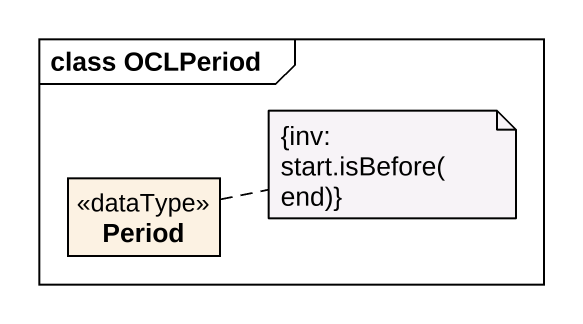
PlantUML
@startuml
mainframe class OCLPeriod
hide circle
hide empty members
class Period <<dataType>>
note right of Period : {inv: start.isBefore(end)}
@enduml
